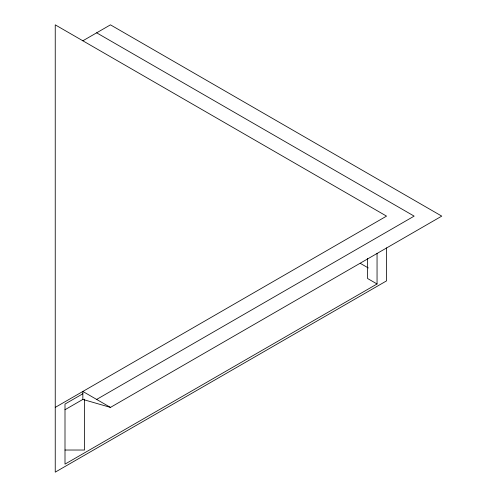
<?xml version="1.0" encoding="UTF-8"?>
<svg xmlns="http://www.w3.org/2000/svg" width="497" height="497" viewBox="0 0 497 497"><rect width="100%" height="100%" fill="white"/><g stroke="black" fill="none" stroke-linecap="round" stroke-linejoin="round"><path stroke-width="0.75" d="M82.85 40.791L110.458 24.85L441.758 216.12L110.458 407.397L82.85 399.426L65.001 409.727M55.242 407.397L386.542 216.12L55.242 24.85L55.242 472.15L386.542 280.88L386.542 247.879M82.85 393.761L65.001 404.067L65.001 464.13L377.049 283.973L377.049 253.321M96.654 399.426L414.15 216.12L96.654 32.821M65.001 450.027L84.527 450.027L84.527 399.203M360.238 263.304L368.308 267.964M377.049 283.973L367.563 278.494L367.563 258.471M110.458 407.397L82.85 391.456L82.85 399.426"/></g></svg>
